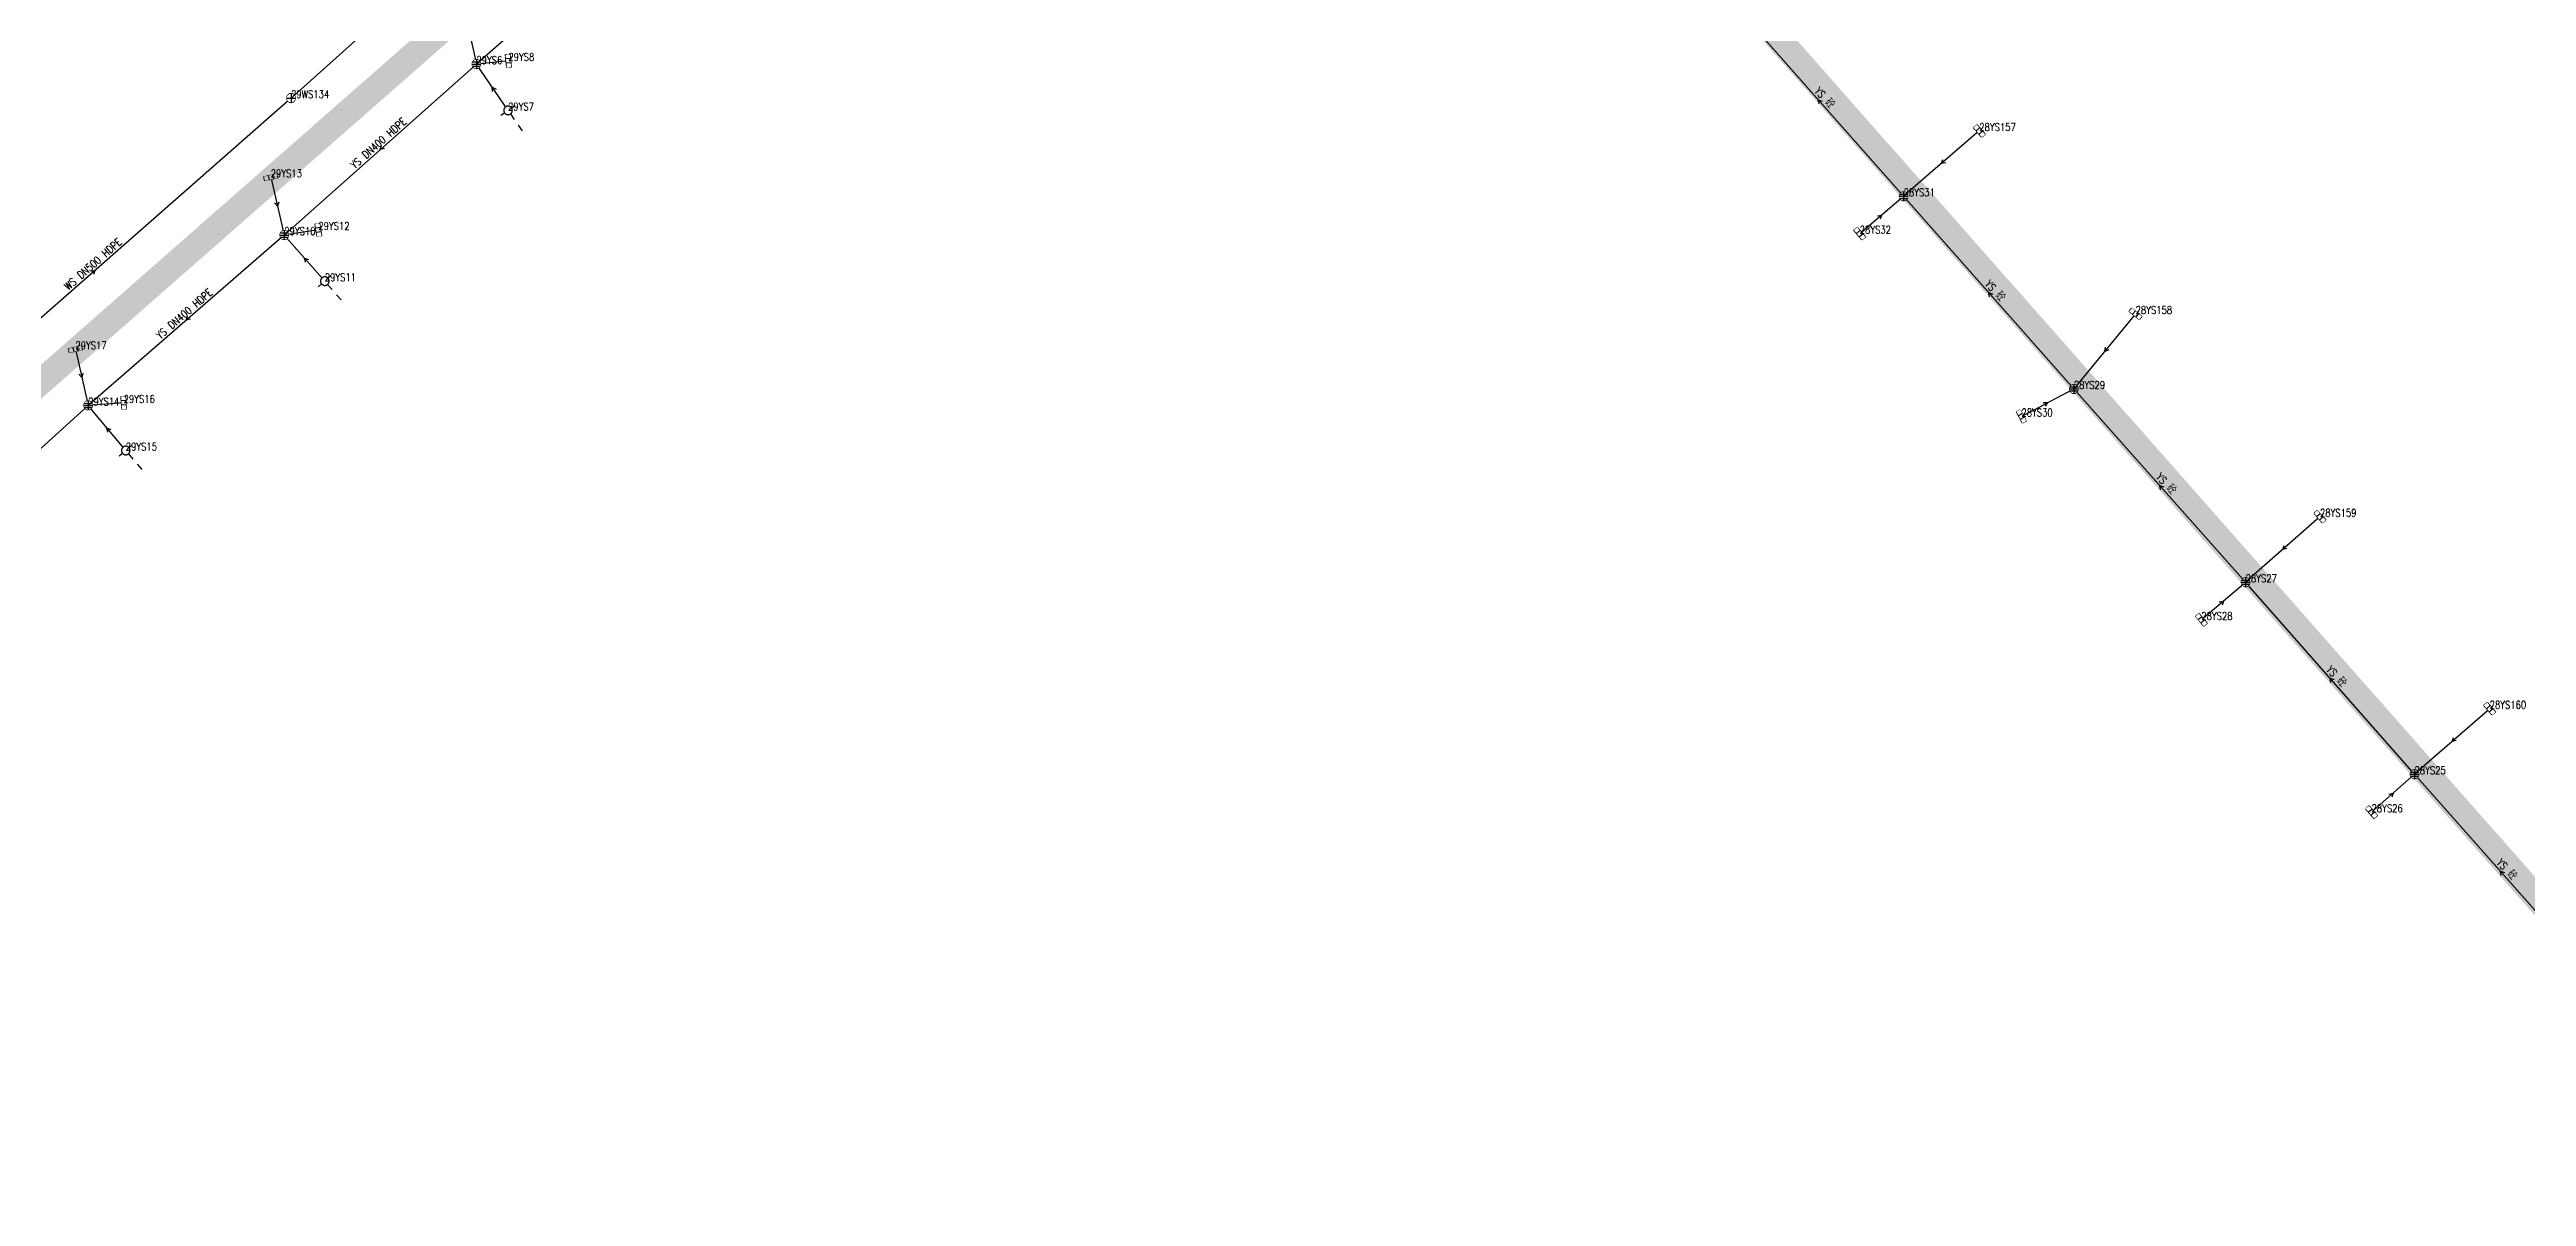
# Model space of a CAD drawing. Extents: x 78813 to 99477, y 2421021 to 2448125.
# Drawn here: x 82002 to 82290.7, y 2432381.1 to 2432514.9 of the extents above; entities that cross this region are included whole.
import ezdxf
from ezdxf.enums import TextEntityAlignment as Align

# ---------------------------------------------------------------- set-up
doc = ezdxf.new("R2010")
doc.units = 0
doc.set_wipeout_variables(frame=1)
doc.layers.get('0').update_dxf_attribs({"linetype": 'CONTINUOUS'})
for name, color, linetype in [('DX_WS', 16, 'CONTINUOUS'), ('DX_YS', 42, 'CONTINUOUS'), ('道路', 5, 'CONTINUOUS')]:
    doc.layers.add(name, color=color, linetype=linetype)
for name, color, linetype, true_color in [('WSLINE', 7, 'CONTINUOUS', 0x7f0000), ('YSANNEXE', 7, 'CONTINUOUS', 0xcc9900), ('YSLINE', 7, 'CONTINUOUS', 0xcc9900)]:
    doc.layers.add(name, color=color, linetype=linetype, true_color=true_color)
doc.styles.add('CcNameZT', font='txt.SHX', dxfattribs={"width": 0.8, "bigfont": 'HZTXT.SHX'})
doc.styles.get("Standard").update_dxf_attribs({"font": 'txt.shx', "bigfont": 'hztxt.shx'})

# ---------------------------------------------------------------- blocks, each defined once
blk = doc.blocks.new('PS污水井')
blk.add_lwpolyline([(1, 0), (1, 0.07), (0.99, 0.14), (0.98, 0.21), (0.96, 0.28), (0.94, 0.34), (0.91, 0.41), (0.88, 0.47), (0.85, 0.53), (0.81, 0.59), (0.77, 0.64), (0.72, 0.69), (0.67, 0.74), (0.62, 0.79), (0.56, 0.83), (0.5, 0.87), (0.44, 0.9), (0.37, 0.93), (0.31, 0.95), (0.24, 0.97), (0.17, 0.98), (0.1, 0.99), (0.03, 1), (-0.03, 1), (-0.1, 0.99), (-0.17, 0.98), (-0.24, 0.97), (-0.31, 0.95), (-0.37, 0.93), (-0.44, 0.9), (-0.5, 0.87), (-0.56, 0.83), (-0.62, 0.79), (-0.67, 0.74), (-0.72, 0.69), (-0.77, 0.64), (-0.81, 0.59), (-0.85, 0.53), (-0.88, 0.47), (-0.91, 0.41), (-0.94, 0.34), (-0.96, 0.28), (-0.98, 0.21), (-0.99, 0.14), (-1, 0.07), (-1, 0), (-1, -0.07), (-0.99, -0.14), (-0.98, -0.21), (-0.96, -0.28), (-0.94, -0.34), (-0.91, -0.41), (-0.88, -0.47), (-0.85, -0.53), (-0.81, -0.59), (-0.77, -0.64), (-0.72, -0.69), (-0.67, -0.74), (-0.62, -0.79), (-0.56, -0.83), (-0.5, -0.87), (-0.44, -0.9), (-0.37, -0.93), (-0.31, -0.95), (-0.24, -0.97), (-0.17, -0.98), (-0.1, -0.99), (-0.03, -1), (0.03, -1), (0.1, -0.99), (0.17, -0.98), (0.24, -0.97), (0.31, -0.95), (0.37, -0.93), (0.44, -0.9), (0.5, -0.87), (0.56, -0.83), (0.62, -0.79), (0.67, -0.74), (0.72, -0.69), (0.77, -0.64), (0.81, -0.59), (0.85, -0.53), (0.88, -0.47), (0.91, -0.41), (0.94, -0.34), (0.96, -0.28), (0.98, -0.21), (0.99, -0.14), (1, 0)], close=True)
blk.add_wipeout([(1, 0), (1, 0.07), (0.99, 0.14), (0.98, 0.21), (0.96, 0.28), (0.94, 0.34), (0.91, 0.41), (0.88, 0.47), (0.85, 0.53), (0.81, 0.59), (0.77, 0.64), (0.72, 0.69), (0.67, 0.74), (0.62, 0.79), (0.56, 0.83), (0.5, 0.87), (0.44, 0.9), (0.37, 0.93), (0.31, 0.95), (0.24, 0.97), (0.17, 0.98), (0.1, 0.99), (0.03, 1), (-0.03, 1), (-0.1, 0.99), (-0.17, 0.98), (-0.24, 0.97), (-0.31, 0.95), (-0.37, 0.93), (-0.44, 0.9), (-0.5, 0.87), (-0.56, 0.83), (-0.62, 0.79), (-0.67, 0.74), (-0.72, 0.69), (-0.77, 0.64), (-0.81, 0.59), (-0.85, 0.53), (-0.88, 0.47), (-0.91, 0.41), (-0.94, 0.34), (-0.96, 0.28), (-0.98, 0.21), (-0.99, 0.14), (-1, 0.07), (-1, 0), (-1, -0.07), (-0.99, -0.14), (-0.98, -0.21), (-0.96, -0.28), (-0.94, -0.34), (-0.91, -0.41), (-0.88, -0.47), (-0.85, -0.53), (-0.81, -0.59), (-0.77, -0.64), (-0.72, -0.69), (-0.67, -0.74), (-0.62, -0.79), (-0.56, -0.83), (-0.5, -0.87), (-0.44, -0.9), (-0.37, -0.93), (-0.31, -0.95), (-0.24, -0.97), (-0.17, -0.98), (-0.1, -0.99), (-0.03, -1), (0.03, -1), (0.1, -0.99), (0.17, -0.98), (0.24, -0.97), (0.31, -0.95), (0.37, -0.93), (0.44, -0.9), (0.5, -0.87), (0.56, -0.83), (0.62, -0.79), (0.67, -0.74), (0.72, -0.69), (0.77, -0.64), (0.81, -0.59), (0.85, -0.53), (0.88, -0.47), (0.91, -0.41), (0.94, -0.34), (0.96, -0.28), (0.98, -0.21), (0.99, -0.14)])
for p, q in [((-1, 0), (0, 0)), ((0, 1), (0, 0)), ((0, 0), (0, -1)), ((0, 0), (1, 0))]:
    blk.add_line(p, q)
blk = doc.blocks.new('LX')
for p, q in [((-0.866, 0.5), (0, 0)), ((0, 0), (-0.866, -0.5))]:
    blk.add_line(p, q)
blk = doc.blocks.new('PS雨水井')
blk.add_lwpolyline([(1, 0), (1, 0.07), (0.99, 0.14), (0.98, 0.21), (0.96, 0.28), (0.94, 0.34), (0.91, 0.41), (0.88, 0.47), (0.85, 0.53), (0.81, 0.59), (0.77, 0.64), (0.72, 0.69), (0.67, 0.74), (0.62, 0.79), (0.56, 0.83), (0.5, 0.87), (0.44, 0.9), (0.37, 0.93), (0.31, 0.95), (0.24, 0.97), (0.17, 0.98), (0.1, 0.99), (0.03, 1), (-0.03, 1), (-0.1, 0.99), (-0.17, 0.98), (-0.24, 0.97), (-0.31, 0.95), (-0.37, 0.93), (-0.44, 0.9), (-0.5, 0.87), (-0.56, 0.83), (-0.62, 0.79), (-0.67, 0.74), (-0.72, 0.69), (-0.77, 0.64), (-0.81, 0.59), (-0.85, 0.53), (-0.88, 0.47), (-0.91, 0.41), (-0.94, 0.34), (-0.96, 0.28), (-0.98, 0.21), (-0.99, 0.14), (-1, 0.07), (-1, 0), (-1, -0.07), (-0.99, -0.14), (-0.98, -0.21), (-0.96, -0.28), (-0.94, -0.34), (-0.91, -0.41), (-0.88, -0.47), (-0.85, -0.53), (-0.81, -0.59), (-0.77, -0.64), (-0.72, -0.69), (-0.67, -0.74), (-0.62, -0.79), (-0.56, -0.83), (-0.5, -0.87), (-0.44, -0.9), (-0.37, -0.93), (-0.31, -0.95), (-0.24, -0.97), (-0.17, -0.98), (-0.1, -0.99), (-0.03, -1), (0.03, -1), (0.1, -0.99), (0.17, -0.98), (0.24, -0.97), (0.31, -0.95), (0.37, -0.93), (0.44, -0.9), (0.5, -0.87), (0.56, -0.83), (0.62, -0.79), (0.67, -0.74), (0.72, -0.69), (0.77, -0.64), (0.81, -0.59), (0.85, -0.53), (0.88, -0.47), (0.91, -0.41), (0.94, -0.34), (0.96, -0.28), (0.98, -0.21), (0.99, -0.14), (1, 0)], close=True)
blk.add_wipeout([(1, 0), (1, 0.07), (0.99, 0.14), (0.98, 0.21), (0.96, 0.28), (0.94, 0.34), (0.91, 0.41), (0.88, 0.47), (0.85, 0.53), (0.81, 0.59), (0.77, 0.64), (0.72, 0.69), (0.67, 0.74), (0.62, 0.79), (0.56, 0.83), (0.5, 0.87), (0.44, 0.9), (0.37, 0.93), (0.31, 0.95), (0.24, 0.97), (0.17, 0.98), (0.1, 0.99), (0.03, 1), (-0.03, 1), (-0.1, 0.99), (-0.17, 0.98), (-0.24, 0.97), (-0.31, 0.95), (-0.37, 0.93), (-0.44, 0.9), (-0.5, 0.87), (-0.56, 0.83), (-0.62, 0.79), (-0.67, 0.74), (-0.72, 0.69), (-0.77, 0.64), (-0.81, 0.59), (-0.85, 0.53), (-0.88, 0.47), (-0.91, 0.41), (-0.94, 0.34), (-0.96, 0.28), (-0.98, 0.21), (-0.99, 0.14), (-1, 0.07), (-1, 0), (-1, -0.07), (-0.99, -0.14), (-0.98, -0.21), (-0.96, -0.28), (-0.94, -0.34), (-0.91, -0.41), (-0.88, -0.47), (-0.85, -0.53), (-0.81, -0.59), (-0.77, -0.64), (-0.72, -0.69), (-0.67, -0.74), (-0.62, -0.79), (-0.56, -0.83), (-0.5, -0.87), (-0.44, -0.9), (-0.37, -0.93), (-0.31, -0.95), (-0.24, -0.97), (-0.17, -0.98), (-0.1, -0.99), (-0.03, -1), (0.03, -1), (0.1, -0.99), (0.17, -0.98), (0.24, -0.97), (0.31, -0.95), (0.37, -0.93), (0.44, -0.9), (0.5, -0.87), (0.56, -0.83), (0.62, -0.79), (0.67, -0.74), (0.72, -0.69), (0.77, -0.64), (0.81, -0.59), (0.85, -0.53), (0.88, -0.47), (0.91, -0.41), (0.94, -0.34), (0.96, -0.28), (0.98, -0.21), (0.99, -0.14)])
for p, q in [((-1, 0), (0, 0)), ((-0.88, 0.48), (0, 0.47)), ((0, 1), (0, 0)), ((0, 0.47), (0.88, 0.47)), ((0, 0), (0, -1)), ((0, 0), (1, 0)), ((-0.88, -0.48), (0, -0.48)), ((0, -0.48), (0.88, -0.48))]:
    blk.add_line(p, q)
blk = doc.blocks.new('PS雨篦')
blk.add_lwpolyline([(-1.5, 0.5), (0, 0.5), (1.5, 0.5), (1.5, -0.5), (0, -0.5), (-1.5, -0.5)], close=True)
blk.add_wipeout([(-1.5, 0.5), (0, 0.5), (1.5, 0.5), (1.5, -0.5), (0, -0.5), (-1.5, -0.5)])
for p, q in [((-0.51, -0.5), (-0.51, 0.5)), ((0.49, -0.5), (0.49, 0.5))]:
    blk.add_line(p, q)
blk = doc.blocks.new('PS预留口')
blk.add_lwpolyline([(4.2, 0), (5.8, 0)])
blk.add_wipeout([(1, 0), (1, 0.07), (0.99, 0.14), (0.98, 0.21), (0.96, 0.28), (0.94, 0.34), (0.91, 0.41), (0.88, 0.47), (0.85, 0.53), (0.81, 0.59), (0.77, 0.64), (0.72, 0.69), (0.67, 0.74), (0.62, 0.79), (0.56, 0.83), (0.5, 0.87), (0.44, 0.9), (0.37, 0.93), (0.31, 0.95), (0.24, 0.97), (0.17, 0.98), (0.1, 0.99), (0.03, 1), (-0.03, 1), (-0.1, 0.99), (-0.17, 0.98), (-0.24, 0.97), (-0.31, 0.95), (-0.37, 0.93), (-0.44, 0.9), (-0.5, 0.87), (-0.56, 0.83), (-0.62, 0.79), (-0.67, 0.74), (-0.72, 0.69), (-0.77, 0.64), (-0.81, 0.59), (-0.85, 0.53), (-0.88, 0.47), (-0.91, 0.41), (-0.94, 0.34), (-0.96, 0.28), (-0.98, 0.21), (-0.99, 0.14), (-1, 0.07), (-1, 0), (-1, -0.07), (-0.99, -0.14), (-0.98, -0.21), (-0.96, -0.28), (-0.94, -0.34), (-0.91, -0.41), (-0.88, -0.47), (-0.85, -0.53), (-0.81, -0.59), (-0.77, -0.64), (-0.72, -0.69), (-0.67, -0.74), (-0.62, -0.79), (-0.56, -0.83), (-0.5, -0.87), (-0.44, -0.9), (-0.37, -0.93), (-0.31, -0.95), (-0.24, -0.97), (-0.17, -0.98), (-0.1, -0.99), (-0.03, -1), (0.03, -1), (0.1, -0.99), (0.17, -0.98), (0.24, -0.97), (0.31, -0.95), (0.37, -0.93), (0.44, -0.9), (0.5, -0.87), (0.56, -0.83), (0.62, -0.79), (0.67, -0.74), (0.72, -0.69), (0.77, -0.64), (0.81, -0.59), (0.85, -0.53), (0.88, -0.47), (0.91, -0.41), (0.94, -0.34), (0.96, -0.28), (0.98, -0.21), (0.99, -0.14)])
blk.add_line((1, 0), (2.6, 0))
blk.add_lwpolyline([(1, 0), (1, 0.07), (0.99, 0.14), (0.98, 0.21), (0.96, 0.28), (0.94, 0.34), (0.91, 0.41), (0.88, 0.47), (0.85, 0.53), (0.81, 0.59), (0.77, 0.64), (0.72, 0.69), (0.67, 0.74), (0.62, 0.79), (0.56, 0.83), (0.5, 0.87), (0.44, 0.9), (0.37, 0.93), (0.31, 0.95), (0.24, 0.97), (0.17, 0.98), (0.1, 0.99), (0.03, 1), (-0.03, 1), (-0.1, 0.99), (-0.17, 0.98), (-0.24, 0.97), (-0.31, 0.95), (-0.37, 0.93), (-0.44, 0.9), (-0.5, 0.87), (-0.56, 0.83), (-0.62, 0.79), (-0.67, 0.74), (-0.72, 0.69), (-0.77, 0.64), (-0.81, 0.59), (-0.85, 0.53), (-0.88, 0.47), (-0.91, 0.41), (-0.94, 0.34), (-0.96, 0.28), (-0.98, 0.21), (-0.99, 0.14), (-1, 0.07), (-1, 0), (-1, -0.07), (-0.99, -0.14), (-0.98, -0.21), (-0.96, -0.28), (-0.94, -0.34), (-0.91, -0.41), (-0.88, -0.47), (-0.85, -0.53), (-0.81, -0.59), (-0.77, -0.64), (-0.72, -0.69), (-0.67, -0.74), (-0.62, -0.79), (-0.56, -0.83), (-0.5, -0.87), (-0.44, -0.9), (-0.37, -0.93), (-0.31, -0.95), (-0.24, -0.97), (-0.17, -0.98), (-0.1, -0.99), (-0.03, -1), (0.03, -1), (0.1, -0.99), (0.17, -0.98), (0.24, -0.97), (0.31, -0.95), (0.37, -0.93), (0.44, -0.9), (0.5, -0.87), (0.56, -0.83), (0.62, -0.79), (0.67, -0.74), (0.72, -0.69), (0.77, -0.64), (0.81, -0.59), (0.85, -0.53), (0.88, -0.47), (0.91, -0.41), (0.94, -0.34), (0.96, -0.28), (0.98, -0.21), (0.99, -0.14), (1, 0)], close=True)
for points in [[(0, 1), (0, 2)], [(0, -2), (0, -1)]]:
    blk.add_lwpolyline(points)

msp = doc.modelspace()

# ---------------------------------------------------------------- linework, layer by layer
at = {"layer": 'WSLINE'}
for p, q in [((82052.41, 2432529.17), (82030.17, 2432509.24)), ((82030.17, 2432509.24), (81984.45, 2432469.05))]:
    msp.add_line(p, q, dxfattribs=at)
at = {"layer": 'YSLINE'}
for p, q in [((82074.11, 2432532.81), (82051.77, 2432513.21)), ((82050.26, 2432519.9), (82051.77, 2432513.21)), ((82218.13, 2432497.78), (82198.24, 2432520.32)), ((82055.5, 2432513.58), (82051.77, 2432513.21)), ((82055.46, 2432507.8), (82051.77, 2432513.21)), ((82226.95, 2432505.4), (82218.13, 2432497.78)), ((82027.8, 2432500), (82029.38, 2432493.27)), ((82213.01, 2432493.43), (82218.13, 2432497.78)), ((82237.97, 2432475.32), (82218.13, 2432497.78)), ((82029.38, 2432493.27), (82006.52, 2432473.4)), ((82033.35, 2432493.87), (82029.38, 2432493.27)), ((82034.1, 2432487.89), (82029.38, 2432493.27)), ((82245.17, 2432484.08), (82237.97, 2432475.32)), ((82005.03, 2432479.94), (82006.52, 2432473.4)), ((82006.52, 2432473.4), (81988.07, 2432456.62)), ((82010.66, 2432473.7), (82006.52, 2432473.4)), ((82010.9, 2432468.14), (82006.52, 2432473.4)), ((82231.86, 2432472.12), (82237.97, 2432475.32)), ((82257.99, 2432452.78), (82237.97, 2432475.32)), ((82266.66, 2432460.42), (82257.99, 2432452.78)), ((82252.83, 2432448.39), (82257.99, 2432452.78)), ((82277.68, 2432430.39), (82257.99, 2432452.78)), ((82286.44, 2432438.03), (82277.68, 2432430.39)), ((82272.67, 2432425.97), (82277.68, 2432430.39)), ((82297.7, 2432407.76), (82277.68, 2432430.39))]:
    msp.add_line(p, q, dxfattribs=at)

# ---------------------------------------------------------------- block references
at = {"layer": 'DX_WS', "xscale": 0.5000000001153231, "yscale": 0.5, "zscale": 0.5, "rotation": 41.16170586526159}
msp.add_blockref('LX', (82007.31, 2432489.14), dxfattribs=at)
at = {"layer": 'YSANNEXE', "yscale": 0.5, "zscale": 0.5}
for p, xscale, rotation in [((82208.18, 2432509.05), 0.4999999998822632, 131.207335097775), ((82040.57, 2432503.24), 0.500000000053506, 221.734666722504), ((82222.54, 2432501.59), 0.4999999998764285, 220.5887511085065), ((82028.59, 2432496.64), 0.4999999999320436, 283.0411507971408), ((82228.05, 2432486.55), 0.4999999998822632, 131.207335097775), ((82017.95, 2432483.34), 0.5000000000164332, 221.1617089229225), ((82241.57, 2432479.7), 0.4999999999526228, 230.3290336375206), ((82005.77, 2432476.67), 0.4999999999320436, 283.0411507971408), ((82234.91, 2432473.72), 0.4999999999446133, 27.50197415567929), ((82247.98, 2432464.05), 0.5000000001075615, 131.780292868972), ((82262.32, 2432456.6), 0.5000000000164332, 221.1617089229225), ((82267.84, 2432441.59), 0.4999999998822632, 131.207335097775), ((82282.06, 2432434.21), 0.5000000000164332, 221.1617089229225), ((82287.69, 2432419.08), 0.5000000001075615, 131.780292868972)]:
    msp.add_blockref('LX', p, dxfattribs=dict(at, xscale=xscale, rotation=rotation))

# ---------------------------------------------------------------- texts
at = {"layer": 'DX_WS', "style": 'CcNameZT', "width": 0.8}
msp.add_text(' WS DN500 HDPE', height=0.9, rotation=41.3188, dxfattribs=at).set_placement((82007.14, 2432489.33, -0.47), align=Align.CENTER)
at = {"layer": 'DX_YS', "style": 'CcNameZT', "width": 0.8}
for s, rotation, p in [(' YS 砼', 311.4375, (82208.37, 2432509.21, 0.45)), (' YS DN400 HDPE', 41.6818, (82040.41, 2432503.43, 1.16)), (' YS 砼', 311.4462, (82228.24, 2432486.71, 0.43)), (' YS DN400 HDPE', 40.9961, (82017.78, 2432483.53, 0.99)), (' YS 砼', 311.6215, (82248.17, 2432464.22, 0.45)), (' YS 砼', 311.3349, (82268.02, 2432441.75, 0.5)), (' YS 砼', 311.4943, (82287.88, 2432419.24, 0.53))]:
    msp.add_text(s, height=0.9, rotation=rotation, dxfattribs=at).set_placement(p, align=Align.CENTER)

# ---------------------------------------------------------------- next in the draw order: block references
at = {"layer": 'DX_WS', "xscale": 0.5, "yscale": 0.5, "zscale": 0.5}
msp.add_blockref('PS污水井', (82030.17, 2432509.24, -0.59), dxfattribs=at)
at = {"layer": 'DX_YS', "yscale": 0.5, "zscale": 0.5}
for name, p, xscale, rotation in [('PS雨篦', (82055.5, 2432513.58, 2.54), 0.499999999867103, 95.60886769368567), ('PS预留口', (82055.46, 2432507.8, 2.56), 0.4999999999243233, 304.3111882631565), ('PS雨篦', (82226.95, 2432505.4, 2.22), 0.4999999998332649, 130.8401056521076), ('PS雨篦', (82213.01, 2432493.43, 2.21), 0.500000000137239, 310.3304448827771), ('PS预留口', (82034.1, 2432487.89, 2.44), 0.5000000000252175, 311.2454012080041), ('PS雨篦', (82245.17, 2432484.08, 2.54), 0.5000000000409985, 140.5591922282601), ('PS雨篦', (82005.03, 2432479.94, 2.91), 0.5000000000288825, 192.8069178881051), ('PS雨篦', (82010.66, 2432473.7, 2.8), 0.4999999998608216, 94.05712804068831), ('PS雨篦', (82231.86, 2432472.12, 2.05), 0.5000000001206202, 297.6095156248288), ('PS预留口', (82010.9, 2432468.14, 2.39), 0.4999999999648481, 309.8355576699111), ('PS雨篦', (82266.66, 2432460.42, 2.1), 0.4999999999186869, 131.3753258519329), ('PS雨篦', (82252.83, 2432448.39, 2.09), 0.4999999998722874, 310.4179781215671), ('PS雨篦', (82286.44, 2432438.03, 2.1), 0.4999999999605717, 131.1024314078935), ('PS雨篦', (82272.67, 2432425.97, 2.13), 0.4999999998823638, 311.390004735546)]:
    msp.add_blockref(name, p, dxfattribs=dict(at, xscale=xscale, rotation=rotation))
at = {"layer": 'DX_YS', "xscale": 0.5, "yscale": 0.5, "zscale": 0.5}
for p in [(82218.13, 2432497.78, 0.45), (82237.97, 2432475.32, 0.43), (82006.52, 2432473.4, 0.9), (82257.99, 2432452.78, 0.45), (82277.68, 2432430.39, 0.5)]:
    msp.add_blockref('PS雨水井', p, dxfattribs=at)

# ---------------------------------------------------------------- next in the draw order: linework, layer by layer
at = {"layer": 'YSLINE'}
msp.add_line((82051.77, 2432513.21), (82029.38, 2432493.27), dxfattribs=at)

# ---------------------------------------------------------------- next in the draw order: block references
at = {"layer": 'YSANNEXE', "yscale": 0.5, "zscale": 0.5}
for p, xscale, rotation in [((82053.61, 2432510.5), 0.5000000001079159, 124.3318415358589), ((82215.57, 2432495.6), 0.500000000136766, 40.10704567751556), ((82031.74, 2432490.58), 0.4999999998822632, 131.207335097775), ((82008.71, 2432470.77), 0.5000000000899036, 130.061419485076), ((82255.41, 2432450.59), 0.4999999999234024, 40.68000344484277), ((82275.18, 2432428.18), 0.4999999998787904, 41.25296123318996)]:
    msp.add_blockref('LX', p, dxfattribs=dict(at, xscale=xscale, rotation=rotation))

# ---------------------------------------------------------------- next in the draw order: texts
at = {"layer": 'DX_WS', "style": 'CcNameZT', "width": 0.8}
msp.add_text('29WS134', height=0.9, dxfattribs=at).set_placement((82030.17, 2432509.24, -0.59))
at = {"layer": 'DX_YS', "width": 0.8}
for s, p in [('29YS8', (82055.5, 2432513.58, 2.54)), ('29YS7', (82055.46, 2432507.8, 2.56)), ('28YS157', (82226.95, 2432505.4, 2.22)), ('28YS31', (82218.13, 2432497.78, 0.45)), ('28YS32', (82213.01, 2432493.43, 2.21)), ('29YS11', (82034.1, 2432487.89, 2.44)), ('28YS158', (82245.17, 2432484.08, 2.54)), ('29YS17', (82005.03, 2432479.94, 2.91)), ('28YS29', (82237.97, 2432475.32, 0.43)), ('29YS14', (82006.52, 2432473.4, 0.9)), ('29YS16', (82010.66, 2432473.7, 2.8)), ('28YS30', (82231.86, 2432472.12, 2.05)), ('29YS15', (82010.9, 2432468.14, 2.39)), ('28YS159', (82266.66, 2432460.42, 2.1)), ('28YS27', (82257.99, 2432452.78, 0.45)), ('28YS28', (82252.83, 2432448.39, 2.09)), ('28YS160', (82286.44, 2432438.03, 2.1)), ('28YS25', (82277.68, 2432430.39, 0.5)), ('28YS26', (82272.67, 2432425.97, 2.13))]:
    msp.add_text(s, height=0.9, dxfattribs=at).set_placement(p)

# ---------------------------------------------------------------- next in the draw order: block references
at = {"layer": 'DX_YS', "xscale": 0.5, "yscale": 0.5, "zscale": 0.5}
for p in [(82051.77, 2432513.21, 1.16), (82029.38, 2432493.27, 0.99)]:
    msp.add_blockref('PS雨水井', p, dxfattribs=at)
at = {"layer": 'DX_YS', "yscale": 0.5, "zscale": 0.5}
for p, xscale, rotation in [((82027.8, 2432500, 2.9), 0.4999999999574095, 193.1598483975132), ((82033.35, 2432493.87, 2.73), 0.5000000001307086, 98.53782277938694)]:
    msp.add_blockref('PS雨篦', p, dxfattribs=dict(at, xscale=xscale, rotation=rotation))

# ---------------------------------------------------------------- next in the draw order: linework, layer by layer
at = {"layer": '道路', "const_width": 3, "flags": 128}
for points in [[(82930.51, 2431746.04), (82854.8, 2431777.71), (82135.24, 2432593.6), (81000.62, 2433870.96), (80813.47, 2434085.93), (80466.25, 2434366.31), (79884.14, 2435190.29), (79784.33, 2435433.39), (79384.6, 2436784.4), (79519.52, 2437728.19), (79495.61, 2437930.39)], [(81262.38, 2431827.55), (82623.47, 2433022.72)]]:
    msp.add_lwpolyline(points, dxfattribs=at)

# ---------------------------------------------------------------- next in the draw order: texts
at = {"layer": 'DX_YS', "width": 0.8}
for s, p in [('29YS6', (82051.77, 2432513.21, 1.16)), ('29YS13', (82027.8, 2432500, 2.9)), ('29YS10', (82029.38, 2432493.27, 0.99)), ('29YS12', (82033.35, 2432493.87, 2.73))]:
    msp.add_text(s, height=0.9, dxfattribs=at).set_placement(p)

doc.saveas('drawing.dxf')
